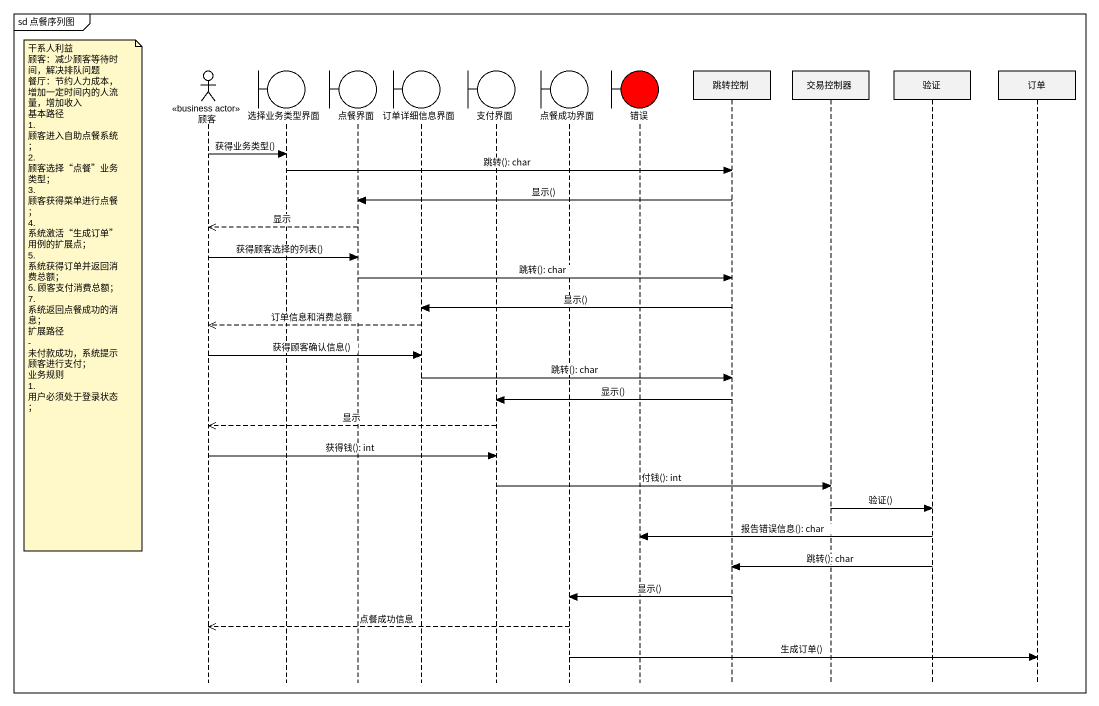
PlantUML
@startuml
mainframe sd 点餐序列图
hide footbox
actor 顾客 <<business actor>>
boundary 选择业务类型界面
boundary 点餐界面
boundary 订单详细信息界面
boundary 支付界面
boundary 点餐成功界面
boundary 错误 #FF0000
participant 跳转控制
participant 交易控制器
participant 验证
participant 订单

顾客 -> 选择业务类型界面 : 获得业务类型()
选择业务类型界面 -> 跳转控制 : 跳转(): char
跳转控制 -> 点餐界面 : 显示()
点餐界面 -->> 顾客 : 显示
顾客 -> 点餐界面 : 获得顾客选择的列表()
点餐界面 -> 跳转控制 : 跳转(): char
note left of 顾客
  干系人利益
  顾客：减少顾客等待时间，解决排队问题
  餐厅：节约人力成本，增加一定时间内的人流量，增加收入
  基本路径
  1. 顾客进入自助点餐系统；
  2. 顾客选择“点餐”业务类型；
  3. 顾客获得菜单进行点餐；
  4. 系统激活“生成订单”用例的扩展点；
  5. 系统获得订单并返回消费总额；
  6. 顾客支付消费总额；
  7. 系统返回点餐成功的消息；
  扩展路径
  - 未付款成功，系统提示顾客进行支付；
  业务规则
  1. 用户必须处于登录状态；
end note
跳转控制 -> 订单详细信息界面 : 显示()
订单详细信息界面 -->> 顾客 : 订单信息和消费总额
顾客 -> 订单详细信息界面 : 获得顾客确认信息()
订单详细信息界面 -> 跳转控制 : 跳转(): char
跳转控制 -> 支付界面 : 显示()
支付界面 -->> 顾客 : 显示
顾客 -> 支付界面 : 获得钱(): int
支付界面 -> 交易控制器 : 付钱(): int
交易控制器 -> 验证 : 验证()
验证 -> 错误 : 报告错误信息(): char
验证 -> 跳转控制 : 跳转(): char
跳转控制 -> 点餐成功界面 : 显示()
点餐成功界面 -->> 顾客 : 点餐成功信息
点餐成功界面 -> 订单 : 生成订单()
@enduml
